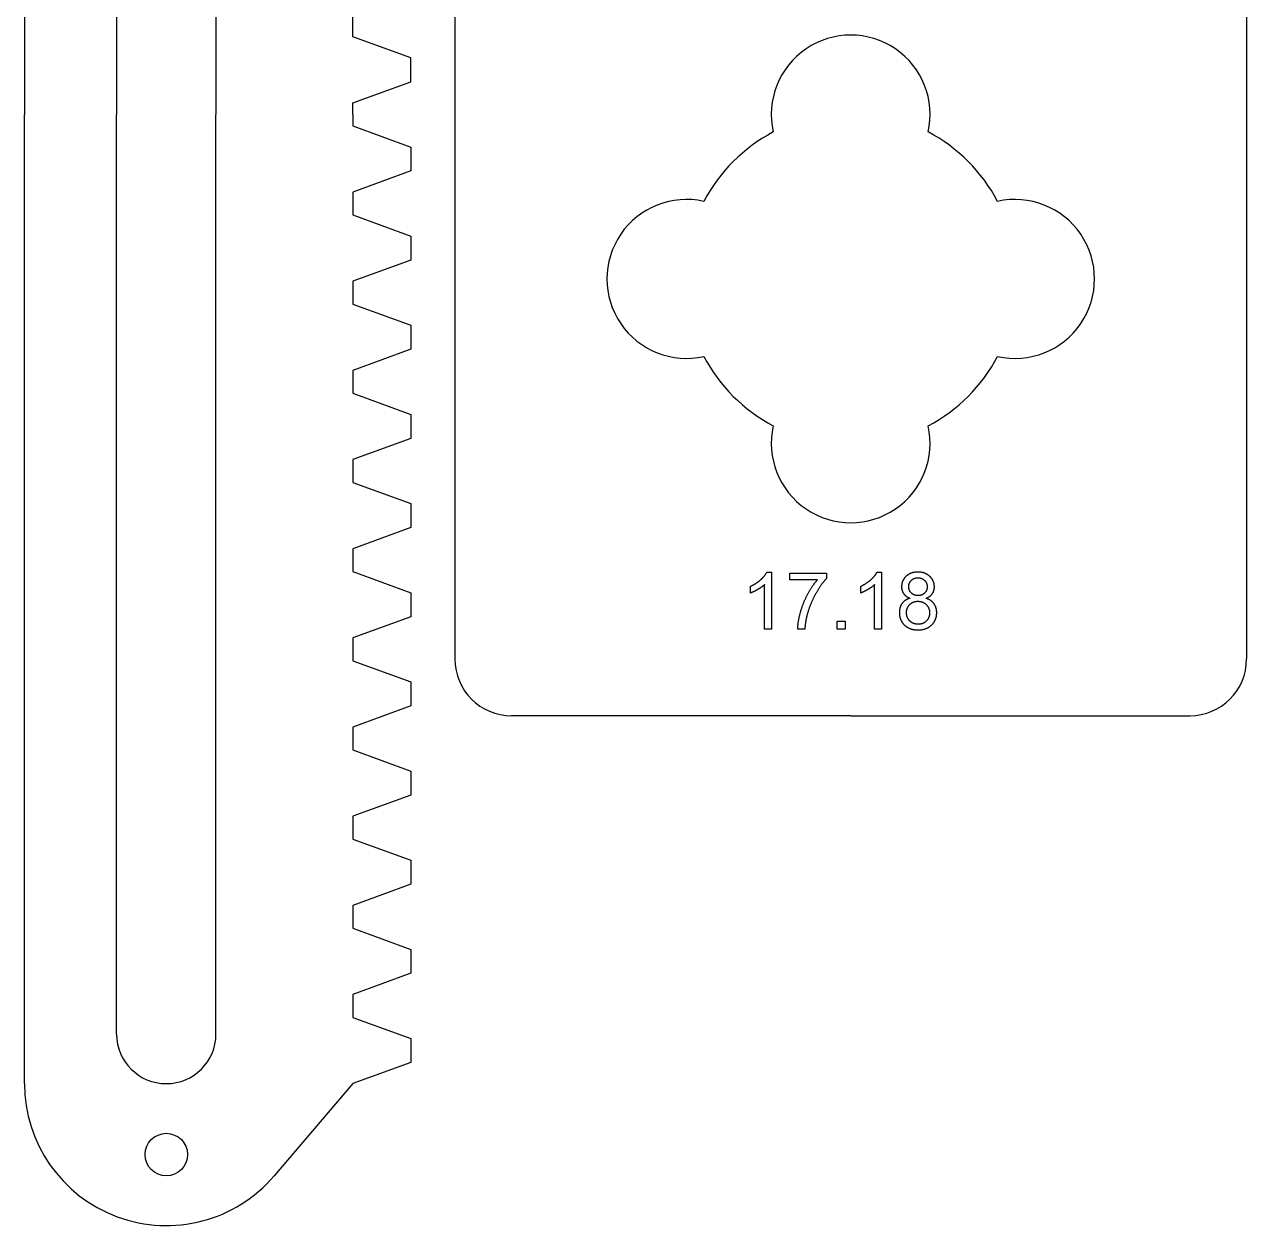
# Model space of a CAD drawing. Header units: millimetres. Extents: x 10 to 192, y -91 to 170.
# Drawn here: x 57.18 to 100.25, y 10.14 to 52.47 of the extents above; entities that cross this region are included whole.
import ezdxf

# ---------------------------------------------------------------- set-up
doc = ezdxf.new("R2010")
doc.units = ezdxf.units.MM
doc.layers.add('Sketch plane 01', color=7, linetype='Continuous')

msp = doc.modelspace()

# ---------------------------------------------------------------- linework, layer by layer
at = {"layer": 'Sketch plane 01'}
for p, q in [((57.179, 83.451), (57.179, 49.296)), ((60.429, 77.3), (60.429, 49.296)), ((63.929, 76), (63.929, 49.296)), ((72.35, 58.843), (72.35, 30.107)), ((100.25, 58.797), (100.25, 30.107)), ((68.75, 52.035), (68.75, 52.841)), ((70.8, 51.289), (68.75, 52.035)), ((70.8, 50.446), (70.8, 51.289)), ((68.75, 49.7), (70.8, 50.446)), ((68.75, 49.296), (68.75, 49.7)), ((57.179, 15.142), (57.179, 49.296)), ((60.429, 21.293), (60.429, 49.296)), ((63.929, 22.593), (63.929, 49.296)), ((68.75, 49.296), (68.75, 48.893)), ((68.75, 48.893), (70.8, 48.147)), ((70.8, 48.147), (70.8, 47.304)), ((70.8, 47.304), (68.75, 46.558)), ((68.75, 46.558), (68.75, 45.752)), ((68.75, 45.752), (70.8, 45.006)), ((70.8, 45.006), (70.8, 44.163)), ((70.8, 44.163), (68.75, 43.417)), ((68.75, 43.417), (68.75, 42.61)), ((68.75, 42.61), (70.8, 41.864)), ((70.8, 41.864), (70.8, 41.021)), ((70.8, 41.021), (68.75, 40.275)), ((68.75, 40.275), (68.75, 39.468)), ((68.75, 39.468), (70.8, 38.722)), ((70.8, 38.722), (70.8, 37.879)), ((70.8, 37.879), (68.75, 37.133)), ((68.75, 37.133), (68.75, 36.327)), ((68.75, 36.327), (70.8, 35.581)), ((70.8, 35.581), (70.8, 34.738)), ((70.8, 34.738), (68.75, 33.992)), ((68.75, 33.992), (68.75, 33.185)), ((68.75, 33.185), (70.8, 32.439)), ((83.347, 33.169), (83.505, 33.169)), ((83.505, 33.169), (83.505, 31.163)), ((87.229, 33.169), (87.387, 33.169)), ((87.387, 33.169), (87.387, 31.163)), ((84.15, 32.9), (84.15, 33.135)), ((84.15, 33.135), (85.444, 33.135)), ((85.129, 32.9), (84.15, 32.9)), ((85.444, 33.135), (85.444, 32.945)), ((70.8, 32.439), (70.8, 31.596)), ((82.769, 32.431), (82.769, 32.668)), ((83.26, 31.163), (83.26, 32.726)), ((86.651, 32.431), (86.651, 32.668)), ((87.141, 31.163), (87.141, 32.726)), ((70.8, 31.596), (68.75, 30.85)), ((85.824, 31.163), (85.824, 31.442)), ((85.824, 31.442), (86.104, 31.442)), ((86.104, 31.442), (86.104, 31.163)), ((83.505, 31.163), (83.26, 31.163)), ((84.682, 31.163), (84.43, 31.163)), ((86.104, 31.163), (85.824, 31.163)), ((87.387, 31.163), (87.141, 31.163)), ((68.75, 30.85), (68.75, 30.044)), ((68.75, 30.044), (70.8, 29.298)), ((70.8, 29.298), (70.8, 28.455)), ((70.8, 28.455), (68.75, 27.709)), ((86.3, 28.107), (74.35, 28.107)), ((86.3, 28.107), (98.25, 28.107)), ((68.75, 27.709), (68.75, 26.902)), ((68.75, 26.902), (70.8, 26.156)), ((70.8, 26.156), (70.8, 25.313)), ((70.8, 25.313), (68.75, 24.567)), ((68.75, 24.567), (68.75, 23.76)), ((68.75, 23.76), (70.8, 23.014)), ((70.8, 23.014), (70.8, 22.171)), ((63.929, 16.892), (63.929, 22.593)), ((70.8, 22.171), (68.75, 21.425)), ((60.429, 16.892), (60.429, 21.293)), ((68.75, 21.425), (68.75, 20.619)), ((68.75, 20.619), (70.8, 19.873)), ((70.8, 19.873), (70.8, 19.03)), ((70.8, 19.03), (68.75, 18.284)), ((68.75, 18.284), (68.75, 17.477)), ((68.75, 17.477), (70.8, 16.731)), ((70.8, 16.731), (70.8, 15.888)), ((70.8, 15.888), (68.75, 15.142)), ((68.75, 15.142), (65.984, 11.898))]:
    msp.add_line(p, q, dxfattribs=at)
msp.add_circle((62.179, 12.642), 0.75, dxfattribs=at)
for centre, radius, start, end in [((86.3, 49.293), 2.799, 347.2881, 192.7119), ((86.3, 43.5), 5.853, 117.8075, 152.1925), ((86.3, 43.5), 5.853, 27.8075, 62.1925), ((80.507, 43.5), 2.799, 77.2881, 282.7119), ((92.093, 43.5), 2.799, 257.2881, 102.7119), ((86.3, 43.5), 5.853, 207.8075, 242.1925), ((86.3, 43.5), 5.853, 297.8075, 332.1925), ((86.3, 37.707), 2.799, 167.2881, 12.7119), ((74.35, 30.107), 2, 180, 270), ((98.25, 30.107), 2, 270, 360), ((62.179, 16.892), 1.75, 180, 360), ((62.179, 15.142), 5, 180, 319.5474)]:
    msp.add_arc(centre, radius, start, end, dxfattribs=at)
for points, knots in [([(82.769, 32.668), (82.975, 32.765), (83.129, 32.902), (83.283, 33.04), (83.347, 33.169)], [0, 0, 0, 0.5, 0.5, 1, 1, 1]), ([(86.651, 32.668), (86.857, 32.765), (87.011, 32.902), (87.165, 33.04), (87.229, 33.169)], [0, 0, 0, 0.5, 0.5, 1, 1, 1]), ([(88.093, 32.654), (88.093, 32.872), (88.25, 33.021), (88.407, 33.169), (88.667, 33.169), (88.929, 33.169), (89.088, 33.017), (89.248, 32.865), (89.248, 32.647), (89.248, 32.508), (89.175, 32.405), (89.102, 32.302), (88.953, 32.246), (89.137, 32.187), (89.233, 32.053), (89.33, 31.919), (89.33, 31.734), (89.33, 31.478), (89.148, 31.303), (88.967, 31.129), (88.671, 31.129), (88.375, 31.129), (88.194, 31.304), (88.013, 31.479), (88.013, 31.741), (88.013, 31.936), (88.111, 32.067), (88.21, 32.199), (88.393, 32.246), (88.24, 32.302), (88.167, 32.406), (88.093, 32.51), (88.093, 32.654)], [0, 0, 0, 0.070573, 0.070573, 0.141147, 0.141147, 0.21209, 0.21209, 0.283033, 0.283033, 0.328259, 0.328259, 0.373485, 0.373485, 0.428627, 0.428627, 0.48377, 0.48377, 0.559996, 0.559996, 0.636221, 0.636221, 0.712447, 0.712447, 0.788673, 0.788673, 0.845446, 0.845446, 0.902218, 0.902218, 0.951109, 0.951109, 1, 1, 1]), ([(84.43, 31.163), (84.434, 31.399), (84.523, 31.733), (84.611, 32.067), (84.777, 32.377), (84.942, 32.687), (85.129, 32.9)], [0, 0, 0, 0.333333, 0.333333, 0.666667, 0.666667, 1, 1, 1]), ([(85.444, 32.945), (85.253, 32.741), (85.066, 32.405), (84.878, 32.068), (84.776, 31.712), (84.702, 31.461), (84.682, 31.163)], [0, 0, 0, 0.36953, 0.36953, 0.739061, 0.739061, 1, 1, 1]), ([(88.672, 32.341), (88.814, 32.341), (88.905, 32.43), (88.996, 32.519), (88.996, 32.649), (88.996, 32.784), (88.902, 32.876), (88.809, 32.968), (88.67, 32.968), (88.529, 32.968), (88.437, 32.878), (88.344, 32.788), (88.344, 32.662), (88.344, 32.521), (88.435, 32.431), (88.527, 32.341), (88.672, 32.341)], [0, 0, 0, 0.116713, 0.116713, 0.233426, 0.233426, 0.355054, 0.355054, 0.476681, 0.476681, 0.599501, 0.599501, 0.72232, 0.72232, 0.86116, 0.86116, 1, 1, 1]), ([(83.26, 32.726), (83.171, 32.642), (83.028, 32.557), (82.884, 32.473), (82.769, 32.431)], [0, 0, 0, 0.5, 0.5, 1, 1, 1]), ([(87.141, 32.726), (87.053, 32.642), (86.909, 32.557), (86.765, 32.473), (86.651, 32.431)], [0, 0, 0, 0.5, 0.5, 1, 1, 1]), ([(88.463, 31.384), (88.561, 31.33), (88.674, 31.33), (88.85, 31.33), (88.964, 31.443), (89.079, 31.557), (89.079, 31.731), (89.079, 31.908), (88.961, 32.024), (88.843, 32.14), (88.666, 32.14), (88.493, 32.14), (88.379, 32.026), (88.265, 31.911), (88.265, 31.739), (88.265, 31.634), (88.315, 31.536), (88.364, 31.438), (88.463, 31.384)], [0, 0, 0, 0.081737, 0.081737, 0.208774, 0.208774, 0.335812, 0.335812, 0.464834, 0.464834, 0.593856, 0.593856, 0.719901, 0.719901, 0.845945, 0.845945, 0.922973, 0.922973, 1, 1, 1])]:
    msp.add_open_spline(points, degree=2, knots=knots, dxfattribs=at)

doc.saveas('drawing.dxf')
